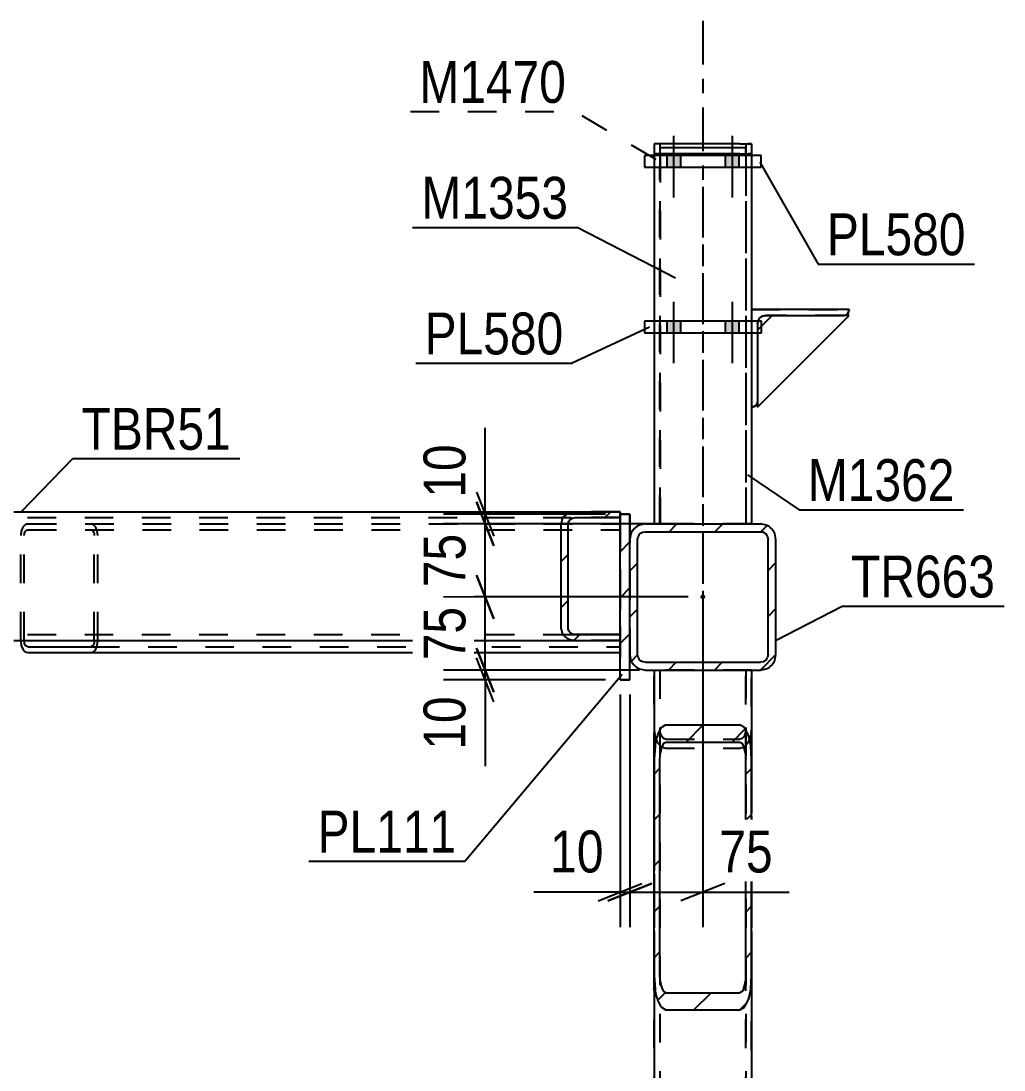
# Model space of a CAD drawing. Header units: millimetres. Extents: x -777 to 412, y -850 to -9.
# Drawn here: x 230.7 to 298, y -270.7 to -198.9 of the extents above; entities that cross this region are included whole.
import ezdxf

# ---------------------------------------------------------------- set-up
doc = ezdxf.new("R2010")
doc.units = ezdxf.units.MM
doc.linetypes.add('DXK_LINE_DOT2', pattern=[3.9198, 1.9599, -1.9599])
doc.linetypes.add('DXK_LINE_DOT3', pattern=[5.9187, 2.979, -0.9799, 0.9799, -0.9799])
doc.styles.add('Arial Narrow', font='ARIALN.TTF', dxfattribs={"height": 0.2})

# ---------------------------------------------------------------- blocks, each defined once
blk = doc.blocks.new('Part-570390744-1420 - 1374')
at = {"color": 2, "linetype": 'Continuous'}
for p, q in [((281.377, -219.437), (273.377, -219.437)), ((273.377, -219.437), (273.377, -220.237)), ((281.377, -220.237), (281.377, -219.437)), ((273.377, -220.237), (281.377, -220.237))]:
    blk.add_line(p, q, dxfattribs=at)
blk = doc.blocks.new('Part-570390744-1469 - 1374')
at = {"color": 2, "linetype": 'Continuous'}
for p, q in [((274.042, -207.296), (274.042, -208.096)), ((279.908, -207.296), (274.042, -207.296)), ((279.908, -207.296), (280.708, -207.296)), ((280.708, -207.296), (280.708, -207.974))]:
    blk.add_line(p, q, dxfattribs=at)
at = {"color": 7, "linetype": 'DXK_LINE_DOT2'}
for p, q in [((274.442, -207.296), (274.442, -233.301)), ((280.308, -207.296), (280.308, -233.301)), ((280.647, -207.296), (280.474, -207.296)), ((280.708, -207.296), (280.647, -207.296)), ((280.708, -207.974), (280.708, -233.301)), ((274.042, -208.096), (274.042, -233.301)), ((280.708, -233.301), (274.042, -233.301))]:
    blk.add_line(p, q, dxfattribs=at)
blk = doc.blocks.new('Part-570390744-1405 - 1374')
at = {"color": 7, "linetype": 'DXK_LINE_DOT3'}
blk.add_line((277.377, -210.237), (277.377, -243.314), dxfattribs=at)
at = {"color": 2, "linetype": 'Continuous'}
for p, q in [((274.044, -220.237), (274.044, -233.297)), ((280.711, -220.237), (280.711, -233.297))]:
    blk.add_line(p, q, dxfattribs=at)
at = {"color": 7, "linetype": 'DXK_LINE_DOT2'}
for p, q in [((274.044, -220.237), (280.711, -220.237)), ((274.444, -233.314), (274.444, -220.237)), ((280.311, -220.237), (280.311, -233.314)), ((274.044, -233.297), (274.044, -233.314)), ((280.711, -233.314), (274.044, -233.314)), ((280.711, -233.297), (280.711, -233.314))]:
    blk.add_line(p, q, dxfattribs=at)
blk = doc.blocks.new('Part-570390744-1441 - 1374')
at = {"color": 2, "linetype": 'Continuous'}
for p, q in [((280.308, -207.574), (274.442, -207.574)), ((274.442, -207.574), (274.442, -207.974)), ((280.308, -207.974), (280.308, -207.574))]:
    blk.add_line(p, q, dxfattribs=at)
at = {"color": 7, "linetype": 'DXK_LINE_DOT2'}
blk.add_line((274.442, -207.974), (280.308, -207.974), dxfattribs=at)
blk = doc.blocks.new('Part-570390744-1466 - 1374')
at = {"color": 2, "linetype": 'Continuous'}
for p, q in [((274.044, -207.974), (274.044, -208.096)), ((279.911, -207.974), (274.044, -207.974)), ((279.911, -207.974), (280.711, -207.974)), ((280.711, -207.974), (280.711, -208.096)), ((280.711, -208.896), (280.711, -218.64))]:
    blk.add_line(p, q, dxfattribs=at)
at = {"color": 7, "linetype": 'DXK_LINE_DOT2'}
for p, q in [((274.444, -207.974), (274.444, -233.297)), ((280.311, -207.974), (280.311, -233.297)), ((280.65, -207.974), (280.476, -207.974)), ((280.711, -207.974), (280.65, -207.974)), ((274.044, -208.096), (274.044, -233.297)), ((280.711, -208.096), (280.711, -208.896)), ((280.711, -218.64), (280.711, -233.297)), ((280.711, -233.297), (274.044, -233.297))]:
    blk.add_line(p, q, dxfattribs=at)
blk = doc.blocks.new('Part-570390744-1508 - 1374')
at = {"color": 7, "linetype": 'DXK_LINE_DOT3'}
blk.add_line((277.375, -198.896), (277.375, -243.301), dxfattribs=at)
at = {"color": 2, "linetype": 'Continuous'}
for p, q in [((274.042, -208.896), (274.042, -219.437)), ((280.708, -208.896), (280.708, -219.437)), ((274.042, -220.237), (274.042, -233.297))]:
    blk.add_line(p, q, dxfattribs=at)
at = {"color": 7, "linetype": 'DXK_LINE_DOT2'}
for p, q in [((274.042, -208.896), (280.708, -208.896)), ((274.442, -233.301), (274.442, -208.896)), ((280.308, -208.896), (280.308, -233.301)), ((274.042, -219.437), (274.042, -220.237)), ((280.708, -219.437), (280.708, -233.301)), ((274.042, -233.297), (274.042, -233.301)), ((280.708, -233.301), (274.042, -233.301))]:
    blk.add_line(p, q, dxfattribs=at)
blk = doc.blocks.new('Part-570390744-1688 - 1374')
at = {"color": 7, "linetype": 'DXK_LINE_DOT2'}
for p, q in [((274.042, -441.631), (274.042, -243.298)), ((274.042, -243.298), (280.708, -243.298)), ((274.442, -243.298), (274.442, -441.631)), ((280.308, -441.631), (280.308, -243.298)), ((280.708, -243.298), (280.708, -441.631))]:
    blk.add_line(p, q, dxfattribs=at)
blk = doc.blocks.new('Part-570390744-1513 - 1374')
at = {"color": 2, "linetype": 'Continuous'}
for p, q in [((281.375, -208.096), (273.375, -208.096)), ((273.375, -208.096), (273.375, -208.896)), ((281.375, -208.896), (281.375, -208.096)), ((273.375, -208.896), (281.375, -208.896))]:
    blk.add_line(p, q, dxfattribs=at)
blk = doc.blocks.new('Part-570390744-1667 - 1374')
at = {"linetype": 'Continuous'}
h = blk.add_hatch(dxfattribs=at)
h.set_pattern_fill('', scale=0.7, style=0, pattern_type=0)
h.set_pattern_definition([(45, (272.375, -243.9641), (-1.57154, 1.57154), [])])
h.paths.add_polyline_path([(271.708, -243.964), (272.375, -243.964), (272.375, -232.631), (271.708, -232.631)])
at = {"color": 7, "linetype": 'DXK_LINE_DOT2'}
for p, q in [((271.708, -232.631), (272.375, -232.631)), ((271.708, -243.964), (271.708, -232.631)), ((272.375, -232.631), (272.375, -243.964)), ((272.375, -243.964), (271.708, -243.964))]:
    blk.add_line(p, q, dxfattribs=at)
at = {"color": 2, "linetype": 'Continuous'}
for p, q in [((271.708, -232.631), (272.375, -232.631)), ((271.708, -243.964), (271.708, -232.631)), ((272.375, -243.964), (272.375, -232.631)), ((271.708, -243.964), (272.375, -243.964))]:
    blk.add_line(p, q, dxfattribs=at)
blk = doc.blocks.new('Part-570390744-1723 - 1374')
at = {"color": 7, "linetype": 'DXK_LINE_DOT2'}
for p, q in [((280.708, -243.298), (274.042, -243.298)), ((274.042, -243.298), (274.042, -269.303)), ((274.442, -243.298), (274.442, -269.303)), ((280.308, -243.298), (280.308, -269.303)), ((280.708, -269.303), (280.708, -243.298)), ((274.042, -247.408), (274.103, -247.88)), ((274.472, -247.644), (274.442, -247.408)), ((280.308, -247.408), (280.278, -247.644)), ((280.647, -247.88), (280.708, -247.408)), ((274.103, -247.88), (274.276, -248.279)), ((274.276, -248.279), (274.536, -248.547)), ((274.559, -247.844), (274.472, -247.644)), ((274.689, -247.977), (274.559, -247.844)), ((274.842, -248.024), (274.689, -247.977)), ((274.842, -248.024), (279.908, -248.024)), ((280.061, -247.977), (279.908, -248.024)), ((280.191, -247.844), (280.061, -247.977)), ((280.278, -247.644), (280.191, -247.844)), ((280.215, -248.547), (280.474, -248.279)), ((280.474, -248.279), (280.647, -247.88)), ((274.536, -248.547), (274.842, -248.64)), ((274.842, -248.64), (279.908, -248.64)), ((279.908, -248.64), (280.215, -248.547))]:
    blk.add_line(p, q, dxfattribs=at)
blk = doc.blocks.new('Part-570390744-1668 - 1374')
at = {"color": 7, "linetype": 'DXK_LINE_DOT2'}
for p, q in [((272.375, -232.631), (271.708, -232.631)), ((271.708, -232.631), (271.708, -243.964)), ((272.375, -243.964), (272.375, -232.631)), ((271.708, -243.964), (272.375, -243.964))]:
    blk.add_line(p, q, dxfattribs=at)
blk = doc.blocks.new('Part-570390744-1682 - 1374')
at = {"color": 7, "linetype": 'DXK_LINE_DOT2'}
for p, q in [((230.745, -233.792), (230.709, -234.098)), ((230.849, -233.532), (230.745, -233.792)), ((231.004, -233.359), (230.849, -233.532)), ((230.966, -233.945), (231.018, -233.815)), ((231.187, -233.298), (231.004, -233.359)), ((231.018, -233.815), (231.096, -233.728)), ((231.096, -233.728), (231.187, -233.698)), ((231.187, -233.298), (235.496, -233.298)), ((231.187, -233.298), (271.708, -233.298)), ((231.187, -233.698), (235.496, -233.698)), ((231.187, -233.698), (271.708, -233.698)), ((235.68, -233.359), (235.496, -233.298)), ((235.496, -233.698), (235.588, -233.728)), ((235.588, -233.728), (235.666, -233.815)), ((235.666, -233.815), (235.718, -233.945)), ((235.835, -233.532), (235.68, -233.359)), ((235.939, -233.792), (235.835, -233.532)), ((235.975, -234.098), (235.939, -233.792)), ((271.708, -233.298), (271.708, -242.098)), ((230.709, -241.268), (230.709, -234.098)), ((230.948, -234.098), (230.966, -233.945)), ((230.948, -241.268), (230.948, -234.098)), ((235.718, -233.945), (235.736, -234.098)), ((235.736, -241.268), (235.736, -234.098)), ((235.975, -241.268), (235.975, -234.098)), ((235.496, -241.698), (271.708, -241.698)), ((231.187, -242.098), (235.496, -242.098))]:
    blk.add_line(p, q, dxfattribs=at)
at = {"color": 2, "linetype": 'Continuous'}
for p, q in [((230.709, -241.298), (230.709, -241.268)), ((230.709, -241.298), (230.745, -241.604)), ((230.745, -241.604), (230.849, -241.863)), ((230.948, -241.298), (230.948, -241.268)), ((230.966, -241.451), (230.948, -241.298)), ((231.018, -241.581), (230.966, -241.451)), ((231.096, -241.667), (231.018, -241.581)), ((231.187, -241.698), (231.096, -241.667)), ((231.187, -241.698), (235.496, -241.698)), ((235.588, -241.667), (235.496, -241.698)), ((235.666, -241.581), (235.588, -241.667)), ((235.718, -241.451), (235.666, -241.581)), ((235.736, -241.298), (235.718, -241.451)), ((235.736, -241.298), (235.736, -241.268)), ((235.835, -241.863), (235.939, -241.604)), ((235.939, -241.604), (235.975, -241.298)), ((235.975, -241.298), (235.975, -241.268)), ((230.849, -241.863), (231.004, -242.037)), ((231.004, -242.037), (231.187, -242.098)), ((231.187, -242.098), (235.496, -242.098)), ((235.496, -242.098), (235.68, -242.037)), ((235.496, -242.098), (271.708, -242.098)), ((235.68, -242.037), (235.835, -241.863))]:
    blk.add_line(p, q, dxfattribs=at)
blk = doc.blocks.new('Part-570390744-1683 - 1374')
at = {"linetype": 'Continuous'}
h = blk.add_hatch(dxfattribs=at)
h.set_pattern_fill('', scale=0.7, style=0, pattern_type=0)
h.set_pattern_definition([(45, (271.7084, -241.2676), (-1.57154, 1.57154), [])])
h.paths.add_polyline_path([(268.638, -241.268), (271.708, -241.268), (271.708, -240.868), (268.638, -240.868), (268.454, -240.837), (268.299, -240.75), (268.195, -240.621), (268.159, -240.468), (268.159, -233.268), (268.195, -233.114), (268.299, -232.985), (268.454, -232.898), (268.638, -232.868), (271.708, -232.868), (271.708, -232.468), (268.638, -232.468), (268.271, -232.528), (267.96, -232.702), (267.753, -232.961), (267.68, -233.268), (267.68, -240.468), (267.753, -240.774), (267.96, -241.033), (268.271, -241.207)])
at = {"color": 2, "linetype": 'Continuous'}
for p, q in [((268.638, -232.468), (268.271, -232.528)), ((268.638, -232.468), (271.708, -232.468)), ((271.708, -232.868), (271.708, -232.468)), ((267.753, -232.961), (267.68, -233.268)), ((268.159, -233.268), (268.195, -233.114)), ((268.195, -233.114), (268.299, -232.985)), ((268.299, -232.985), (268.454, -232.898)), ((268.454, -232.898), (268.638, -232.868)), ((268.638, -232.868), (271.708, -232.868)), ((267.68, -240.468), (267.68, -233.268)), ((268.159, -240.468), (268.159, -233.268)), ((267.68, -240.468), (267.753, -240.774)), ((268.195, -240.621), (268.159, -240.468)), ((268.299, -240.75), (268.195, -240.621)), ((268.454, -240.837), (268.299, -240.75)), ((268.638, -240.868), (268.454, -240.837)), ((271.708, -240.868), (268.638, -240.868)), ((271.708, -241.268), (271.708, -240.868)), ((268.271, -241.207), (268.638, -241.268)), ((268.638, -241.268), (271.708, -241.268))]:
    blk.add_line(p, q, dxfattribs=at)
at = {"color": 7, "linetype": 'DXK_LINE_DOT2'}
for p, q in [((271.708, -232.468), (268.638, -232.468)), ((271.708, -241.268), (271.708, -232.468)), ((268.638, -232.868), (271.708, -232.868)), ((268.638, -240.868), (271.708, -240.868)), ((268.638, -241.268), (271.708, -241.268))]:
    blk.add_line(p, q, dxfattribs=at)
at = {"color": 2, "linetype": 'Continuous'}
for centre, start, end in [((268.543, -233.381), 107.70118, 152.05371), ((268.543, -240.354), 207.9463, 252.29883)]:
    blk.add_arc(centre, 0.895, start, end, dxfattribs=at)
blk = doc.blocks.new('Part-570390744-1687 - 1374')
at = {"linetype": 'Continuous'}
h = blk.add_hatch(dxfattribs=at)
h.set_pattern_fill('', scale=0.7, style=0, pattern_type=0)
h.set_pattern_definition([(45, (279.9084, -266.5404), (-1.57154, 1.57154), [])])
h.paths.add_polyline_path([(274.842, -266.54), (279.908, -266.54), (280.215, -266.362), (280.474, -265.855), (280.647, -265.096), (280.708, -264.201), (280.708, -249.387), (280.647, -248.492), (280.474, -247.733), (280.215, -247.226), (279.908, -247.048), (274.842, -247.048), (274.536, -247.226), (274.276, -247.733), (274.103, -248.492), (274.042, -249.387), (274.042, -264.201), (274.103, -265.096), (274.276, -265.855), (274.536, -266.362)])
h.paths.add_polyline_path([(274.559, -265.028), (274.472, -264.649), (274.442, -264.201), (274.442, -249.387), (274.472, -248.94), (274.559, -248.56), (274.689, -248.307), (274.842, -248.218), (279.908, -248.218), (280.061, -248.307), (280.191, -248.56), (280.278, -248.94), (280.308, -249.387), (280.308, -264.201), (280.278, -264.649), (280.191, -265.028), (280.061, -265.282), (279.908, -265.371), (274.842, -265.371), (274.689, -265.282)])
at = {"color": 2, "linetype": 'Continuous'}
for p, q in [((274.042, -243.298), (274.042, -249.387)), ((280.708, -243.298), (280.708, -249.387)), ((274.842, -247.048), (274.536, -247.226)), ((274.842, -247.048), (279.908, -247.048)), ((280.215, -247.226), (279.908, -247.048)), ((274.689, -248.307), (274.842, -248.218)), ((274.842, -248.218), (279.908, -248.218)), ((279.908, -248.218), (280.061, -248.307)), ((274.103, -248.492), (274.042, -249.387)), ((274.442, -249.387), (274.472, -248.94)), ((280.278, -248.94), (280.308, -249.387)), ((280.708, -249.387), (280.647, -248.492)), ((274.042, -264.201), (274.042, -249.387)), ((274.442, -264.201), (274.442, -249.387)), ((280.308, -264.201), (280.308, -249.387)), ((280.708, -264.201), (280.708, -249.387)), ((274.042, -264.201), (274.103, -265.096)), ((274.472, -264.649), (274.442, -264.201)), ((280.308, -264.201), (280.278, -264.649)), ((280.647, -265.096), (280.708, -264.201)), ((274.842, -265.371), (274.689, -265.282)), ((274.842, -265.371), (279.908, -265.371)), ((280.061, -265.282), (279.908, -265.371)), ((274.536, -266.362), (274.842, -266.54)), ((274.842, -266.54), (279.908, -266.54)), ((279.908, -266.54), (280.215, -266.362))]:
    blk.add_line(p, q, dxfattribs=at)
at = {"color": 7, "linetype": 'DXK_LINE_DOT2'}
for p, q in [((280.708, -243.298), (274.042, -243.298)), ((274.442, -243.298), (274.442, -264.201)), ((280.308, -243.298), (280.308, -264.201)), ((274.042, -249.387), (274.042, -264.201)), ((280.708, -249.387), (280.708, -264.201))]:
    blk.add_line(p, q, dxfattribs=at)
at = {"color": 2, "linetype": 'Continuous'}
for centre, radius, start, end in [((276.814, -248.713), 2.721, 146.88452, 175.35201), ((277.936, -248.713), 2.721, 4.64799, 33.11548), ((275.828, -249.05), 1.36, 146.88452, 175.35201), ((278.922, -249.05), 1.36, 4.64799, 33.11548), ((275.828, -264.539), 1.36, 184.64799, 213.11548), ((278.922, -264.539), 1.36, 326.88452, 355.35201), ((276.814, -264.876), 2.721, 184.64799, 213.11548), ((277.936, -264.876), 2.721, 326.88452, 355.35201)]:
    blk.add_arc(centre, radius, start, end, dxfattribs=at)
blk = doc.blocks.new('Part-570390744-1722 - 1374')
at = {"color": 7, "linetype": 'DXK_LINE_DOT2'}
for p, q in [((280.708, -243.298), (274.042, -243.298)), ((274.042, -243.298), (274.042, -264.201)), ((274.442, -243.298), (274.442, -441.631)), ((280.308, -243.298), (280.308, -441.631)), ((280.708, -243.298), (280.708, -264.201)), ((274.042, -247.408), (274.103, -247.88)), ((274.472, -247.644), (274.442, -247.408)), ((280.308, -247.408), (280.278, -247.644)), ((280.647, -247.88), (280.708, -247.408)), ((274.103, -247.88), (274.276, -248.279)), ((274.276, -248.279), (274.536, -248.547)), ((274.559, -247.844), (274.472, -247.644)), ((274.689, -247.977), (274.559, -247.844)), ((274.842, -248.024), (274.689, -247.977)), ((274.842, -248.024), (279.908, -248.024)), ((280.061, -247.977), (279.908, -248.024)), ((280.191, -247.844), (280.061, -247.977)), ((280.278, -247.644), (280.191, -247.844)), ((280.215, -248.547), (280.474, -248.279)), ((280.474, -248.279), (280.647, -247.88)), ((274.536, -248.547), (274.842, -248.64)), ((274.842, -248.64), (279.908, -248.64)), ((279.908, -248.64), (280.215, -248.547))]:
    blk.add_line(p, q, dxfattribs=at)
at = {"color": 2, "linetype": 'Continuous'}
for p, q in [((274.042, -264.201), (274.042, -441.631)), ((280.708, -264.201), (280.708, -441.631))]:
    blk.add_line(p, q, dxfattribs=at)
blk = doc.blocks.new('Part-570390744-1815 - 1374')
at = {"color": 7, "linetype": 'DXK_LINE_DOT2'}
for p, q in [((188.043, -232.468), (230.23, -232.468)), ((188.043, -232.468), (188.043, -241.268)), ((268.637, -232.468), (271.708, -232.468)), ((271.708, -232.468), (271.708, -241.268)), ((188.043, -232.868), (271.708, -232.868)), ((188.043, -240.868), (271.708, -240.868)), ((188.043, -241.268), (230.23, -241.268)), ((268.638, -241.268), (271.708, -241.268))]:
    blk.add_line(p, q, dxfattribs=at)
at = {"color": 2, "linetype": 'Continuous'}
for p, q in [((230.23, -232.468), (268.637, -232.468)), ((230.23, -241.268), (268.638, -241.268))]:
    blk.add_line(p, q, dxfattribs=at)
blk = doc.blocks.new('Part-570390744-1817 - 1374')
at = {"color": 7, "linetype": 'DXK_LINE_DOT2'}
for p, q in [((268.347, -232.468), (271.708, -232.468)), ((271.708, -232.468), (271.708, -241.268)), ((271.708, -232.868), (268.347, -232.868)), ((268.347, -240.868), (271.708, -240.868)), ((271.708, -241.268), (268.347, -241.268))]:
    blk.add_line(p, q, dxfattribs=at)
blk = doc.blocks.new('Bolt-570390744-1833 - 1374')
at = {"linetype": 'Continuous'}
for points in [[(274.911, -220.237), (275.844, -220.237), (275.844, -219.437), (274.911, -219.437)], [(274.911, -220.237), (275.844, -220.237), (275.844, -219.437), (274.911, -219.437)], [(278.911, -220.237), (279.844, -220.237), (279.844, -219.437), (278.911, -219.437)], [(278.911, -220.237), (279.844, -220.237), (279.844, -219.437), (278.911, -219.437)]]:
    blk.add_hatch(color=1, dxfattribs=at).paths.add_polyline_path(points)
at = {"color": 1, "linetype": 'Continuous'}
for p, q in [((275.377, -218.104), (275.377, -222.304)), ((275.377, -218.104), (275.377, -222.304)), ((279.377, -218.104), (279.377, -222.304)), ((279.377, -218.104), (279.377, -222.304)), ((274.911, -219.437), (274.911, -220.237)), ((274.911, -219.437), (274.911, -220.237)), ((275.844, -219.437), (275.844, -220.237)), ((275.844, -219.437), (275.844, -220.237)), ((278.911, -219.437), (278.911, -220.237)), ((278.911, -219.437), (278.911, -220.237)), ((279.844, -219.437), (279.844, -220.237)), ((279.844, -219.437), (279.844, -220.237))]:
    blk.add_line(p, q, dxfattribs=at)
blk = doc.blocks.new('Bolt-570390744-1854 - 1374')
at = {"linetype": 'Continuous'}
for points in [[(274.908, -208.896), (275.842, -208.896), (275.842, -208.096), (274.908, -208.096)], [(274.908, -208.896), (275.842, -208.896), (275.842, -208.096), (274.908, -208.096)], [(278.908, -208.896), (279.842, -208.896), (279.842, -208.096), (278.908, -208.096)], [(278.908, -208.896), (279.842, -208.896), (279.842, -208.096), (278.908, -208.096)]]:
    blk.add_hatch(color=1, dxfattribs=at).paths.add_polyline_path(points)
at = {"color": 1, "linetype": 'Continuous'}
for p, q in [((275.375, -206.763), (275.375, -210.963)), ((275.375, -206.763), (275.375, -210.963)), ((279.375, -206.763), (279.375, -210.963)), ((279.375, -206.763), (279.375, -210.963)), ((274.908, -208.096), (274.908, -208.896)), ((274.908, -208.096), (274.908, -208.896)), ((275.842, -208.096), (275.842, -208.896)), ((275.842, -208.096), (275.842, -208.896)), ((278.908, -208.096), (278.908, -208.896)), ((278.908, -208.096), (278.908, -208.896)), ((279.842, -208.096), (279.842, -208.896)), ((279.842, -208.096), (279.842, -208.896))]:
    blk.add_line(p, q, dxfattribs=at)
blk = doc.blocks.new('Part-570390744-1908 - 1374')
at = {"color": 2, "linetype": 'Continuous'}
for p, q in [((280.71, -218.64), (280.71, -219.437)), ((287.377, -218.64), (280.71, -218.64)), ((287.269, -218.932), (287.349, -218.813)), ((287.349, -218.813), (287.377, -218.673)), ((287.377, -218.673), (287.377, -218.64)), ((287.377, -218.64), (287.377, -218.64)), ((287.377, -218.673), (287.377, -218.673)), ((281.144, -219.437), (281.153, -219.389)), ((281.46, -219.083), (281.677, -219.04)), ((281.677, -219.04), (287.01, -219.04)), ((281.677, -219.04), (281.677, -219.04)), ((287.01, -219.04), (287.151, -219.012)), ((287.01, -219.04), (287.01, -219.04)), ((287.151, -219.012), (287.269, -218.932)), ((281.11, -220.237), (281.11, -224.94)), ((280.71, -225.306), (280.744, -225.306)), ((280.744, -225.306), (280.884, -225.278)), ((280.744, -225.306), (280.744, -225.306)), ((280.884, -225.278), (281.003, -225.199)), ((281.003, -225.199), (281.082, -225.08)), ((281.082, -225.08), (281.11, -224.94))]:
    blk.add_line(p, q, dxfattribs=at)
at = {"color": 7, "linetype": 'DXK_LINE_DOT2'}
for p, q in [((280.71, -218.64), (287.377, -218.64)), ((287.349, -218.813), (287.269, -218.932)), ((287.349, -218.813), (287.349, -218.813)), ((287.377, -218.64), (287.377, -218.673)), ((280.71, -219.437), (280.71, -225.306)), ((281.153, -219.389), (281.11, -219.606)), ((281.11, -219.606), (281.144, -219.437)), ((281.677, -219.04), (281.46, -219.083)), ((287.01, -219.04), (281.677, -219.04)), ((287.151, -219.012), (287.01, -219.04)), ((287.269, -218.932), (287.151, -219.012)), ((281.11, -219.606), (281.11, -220.237)), ((280.744, -225.306), (280.71, -225.306)), ((280.884, -225.278), (280.744, -225.306)), ((281.003, -225.199), (280.884, -225.278)), ((281.082, -225.08), (281.003, -225.199)), ((281.082, -225.08), (281.082, -225.08)), ((281.11, -224.94), (281.11, -224.94))]:
    blk.add_line(p, q, dxfattribs=at)
at = {"color": 2, "linetype": 'Continuous'}
blk.add_arc((281.677, -219.606), 0.567, 112.50001, 157.50001, dxfattribs=at)
at = {"color": 7, "linetype": 'DXK_LINE_DOT2'}
blk.add_arc((281.677, -219.606), 0.567, 112.50001, 157.50001, dxfattribs=at)
blk = doc.blocks.new('Part-570390744-1933 - 1374')
at = {"color": 2, "linetype": 'Continuous'}
for p, q in [((281.11, -225.306), (287.377, -219.04)), ((282.11, -219.04), (281.377, -219.772)), ((287.377, -219.04), (287.01, -219.04)), ((281.11, -224.94), (281.11, -225.306))]:
    blk.add_line(p, q, dxfattribs=at)
at = {"color": 7, "linetype": 'DXK_LINE_DOT2'}
for p, q in [((287.01, -219.04), (282.11, -219.04)), ((281.377, -219.772), (281.11, -220.04)), ((281.11, -220.04), (281.11, -224.94))]:
    blk.add_line(p, q, dxfattribs=at)
blk = doc.blocks.new('Part-570390744-1948 - 1374')
at = {"linetype": 'Continuous'}
h = blk.add_hatch(dxfattribs=at)
h.set_pattern_fill('', scale=0.7, style=0, pattern_type=0)
h.set_pattern_definition([(45, (281.3084, -243.2972), (-1.57154, 1.57154), [])])
h.paths.add_polyline_path([(273.442, -243.297), (281.308, -243.297), (281.717, -243.216), (282.063, -242.985), (282.294, -242.639), (282.375, -242.231), (282.375, -234.364), (282.294, -233.956), (282.063, -233.61), (281.717, -233.378), (281.308, -233.297), (273.442, -233.297), (273.034, -233.378), (272.687, -233.61), (272.456, -233.956), (272.375, -234.364), (272.375, -242.231), (272.456, -242.639), (272.687, -242.985), (273.034, -243.216)])
h.paths.add_polyline_path([(272.949, -242.435), (272.908, -242.231), (272.908, -234.364), (272.949, -234.16), (273.065, -233.987), (273.238, -233.871), (273.442, -233.831), (281.308, -233.831), (281.512, -233.871), (281.686, -233.987), (281.801, -234.16), (281.842, -234.364), (281.842, -242.231), (281.801, -242.435), (281.686, -242.608), (281.512, -242.723), (281.308, -242.764), (273.442, -242.764), (273.238, -242.723), (273.065, -242.608)])
blk.add_hatch(color=30, dxfattribs=at).paths.add_polyline_path([(277.375, -238.397, -1), (277.375, -238.197, -1)])
at = {"color": 2, "linetype": 'Continuous'}
for p, q in [((273.442, -233.297), (273.034, -233.378)), ((273.238, -233.871), (273.442, -233.831)), ((273.442, -233.297), (281.308, -233.297)), ((273.442, -233.831), (281.308, -233.831)), ((281.717, -233.378), (281.308, -233.297)), ((281.308, -233.831), (281.512, -233.871)), ((272.456, -233.956), (272.375, -234.364)), ((272.375, -242.231), (272.375, -234.364)), ((272.908, -234.364), (272.949, -234.16)), ((272.908, -242.231), (272.908, -234.364)), ((281.801, -234.16), (281.842, -234.364)), ((281.842, -242.231), (281.842, -234.364)), ((282.375, -234.364), (282.294, -233.956)), ((282.375, -242.231), (282.375, -234.364)), ((272.375, -242.231), (272.456, -242.639)), ((272.949, -242.435), (272.908, -242.231)), ((281.842, -242.231), (281.801, -242.435)), ((282.294, -242.639), (282.375, -242.231)), ((273.034, -243.216), (273.442, -243.297)), ((273.442, -242.764), (273.238, -242.723)), ((273.442, -242.764), (281.308, -242.764)), ((281.512, -242.723), (281.308, -242.764)), ((281.308, -243.297), (281.717, -243.216)), ((273.442, -243.297), (281.308, -243.297))]:
    blk.add_line(p, q, dxfattribs=at)
at = {"color": 30, "linetype": 'DXK_LINE_DOT3'}
blk.add_line((277.375, -238.297), (277.375, -238.297), dxfattribs=at)
at = {"color": 30, "linetype": 'Continuous'}
blk.add_circle((277.375, -238.297), 0.1, dxfattribs=at)
at = {"color": 2, "linetype": 'Continuous'}
for centre, radius, start, end in [((273.442, -234.364), 1.067, 112.5, 157.5), ((273.442, -234.364), 0.533, 112.5, 157.5), ((281.308, -234.364), 0.533, 22.5, 67.5), ((281.308, -234.364), 1.067, 22.5, 67.5), ((273.442, -242.231), 0.533, 202.5, 247.5), ((281.308, -242.231), 0.533, 292.5, 337.5), ((273.442, -242.231), 1.067, 202.5, 247.5), ((281.308, -242.231), 1.067, 292.5, 337.5)]:
    blk.add_arc(centre, radius, start, end, dxfattribs=at)
blk = doc.blocks.new('StraightDimension-570390744-2098 - 1374')
at = {"color": 7, "linetype": 'Continuous'}
for p, q in [((261.878, -241.798), (263.078, -244.798)), ((263.078, -245.464), (261.878, -242.464)), ((273.042, -243.298), (259.628, -243.298)), ((270.708, -243.964), (259.628, -243.964)), ((262.478, -243.964), (262.478, -243.298)), ((262.478, -243.964), (262.478, -249.87)), ((262.478, -243.964), (262.478, -249.87))]:
    blk.add_line(p, q, dxfattribs=at)
at = {"color": 0}
blk.add_wipeout([(261.728, -244.489), (257.528, -244.489), (257.528, -249.345), (261.728, -249.345)], dxfattribs=at)
at = {"color": 3, "style": 'Arial Narrow'}
blk.add_text('10', height=2.8633, rotation=90.00021, dxfattribs=at).set_placement((261.128, -248.745))
blk = doc.blocks.new('StraightDimension-570390744-2113 - 1374')
at = {"color": 7, "linetype": 'Continuous'}
for p, q in [((261.878, -236.797), (263.078, -239.797)), ((276.375, -238.297), (259.628, -238.297)), ((262.478, -243.298), (262.478, -238.297)), ((263.078, -244.798), (261.878, -241.798)), ((273.042, -243.298), (259.628, -243.298))]:
    blk.add_line(p, q, dxfattribs=at)
at = {"color": 0}
blk.add_wipeout([(261.728, -238.369), (257.528, -238.369), (257.528, -243.226), (261.728, -243.226)], dxfattribs=at)
at = {"color": 3, "style": 'Arial Narrow'}
blk.add_text('75', height=2.8633, rotation=90.00021, dxfattribs=at).set_placement((261.128, -242.626))
blk = doc.blocks.new('StraightDimension-570390744-2131 - 1374')
at = {"color": 7, "linetype": 'Continuous'}
for p, q in [((261.878, -231.797), (263.078, -234.797)), ((276.377, -233.297), (259.628, -233.297)), ((262.478, -238.297), (262.478, -233.297)), ((263.078, -239.797), (261.878, -236.797)), ((276.375, -238.297), (259.628, -238.297))]:
    blk.add_line(p, q, dxfattribs=at)
at = {"color": 0}
blk.add_wipeout([(261.728, -233.369), (257.528, -233.369), (257.528, -238.225), (261.728, -238.225)], dxfattribs=at)
at = {"color": 3, "style": 'Arial Narrow'}
blk.add_text('75', height=2.8633, rotation=90.00021, dxfattribs=at).set_placement((261.128, -237.625))
blk = doc.blocks.new('StraightDimension-570390744-2157 - 1374')
at = {"color": 7, "linetype": 'Continuous'}
for p, q in [((262.478, -232.631), (262.478, -226.725)), ((262.478, -232.631), (262.478, -226.725)), ((261.878, -231.131), (263.078, -234.131)), ((263.078, -234.797), (261.878, -231.797)), ((270.708, -232.631), (259.628, -232.631)), ((262.478, -233.297), (262.478, -232.631)), ((276.377, -233.297), (259.628, -233.297))]:
    blk.add_line(p, q, dxfattribs=at)
at = {"color": 0}
blk.add_wipeout([(261.728, -227.25), (257.528, -227.25), (257.528, -232.106), (261.728, -232.106)], dxfattribs=at)
at = {"color": 3, "style": 'Arial Narrow'}
blk.add_text('10', height=2.8633, rotation=90.00021, dxfattribs=at).set_placement((261.128, -231.506))
blk = doc.blocks.new('StraightDimension-570390744-2181 - 1374')
at = {"color": 7, "linetype": 'Continuous'}
for p, q in [((277.375, -239.297), (277.375, -260.889)), ((272.375, -244.964), (272.375, -260.889)), ((270.875, -259.089), (273.875, -257.889)), ((278.875, -257.889), (275.875, -259.089)), ((272.375, -258.489), (277.375, -258.489)), ((277.375, -258.489), (283.281, -258.489)), ((277.375, -258.489), (283.281, -258.489))]:
    blk.add_line(p, q, dxfattribs=at)
at = {"color": 0}
blk.add_wipeout([(282.756, -257.739), (282.756, -253.539), (277.9, -253.539), (277.9, -257.739)], dxfattribs=at)
at = {"color": 3, "style": 'Arial Narrow'}
blk.add_text('75', height=2.8633, dxfattribs=at).set_placement((278.5, -257.139))
blk = doc.blocks.new('StraightDimension-570390744-2203 - 1374')
at = {"color": 7, "linetype": 'Continuous'}
for p, q in [((271.708, -244.964), (271.708, -260.889)), ((272.375, -244.964), (272.375, -260.889)), ((270.208, -259.089), (273.208, -257.889)), ((273.875, -257.889), (270.875, -259.089)), ((271.708, -258.489), (265.802, -258.489)), ((271.708, -258.489), (265.802, -258.489)), ((271.708, -258.489), (272.375, -258.489))]:
    blk.add_line(p, q, dxfattribs=at)
at = {"color": 0}
blk.add_wipeout([(271.183, -257.739), (271.183, -253.539), (266.327, -253.539), (266.327, -257.739)], dxfattribs=at)
at = {"color": 3, "style": 'Arial Narrow'}
blk.add_text('10', height=2.8633, dxfattribs=at).set_placement((266.927, -257.139))
blk = doc.blocks.new('Mark-570390744-1416 - 1374')
at = {"color": 30, "linetype": 'Continuous'}
for p in [(273.723, -219.829), (257.737, -222.306)]:
    blk.add_line(p, (268.441, -222.306), dxfattribs=at)
at = {"color": 0}
blk.add_wipeout([(267.841, -221.706), (267.841, -218.706), (258.337, -218.706), (258.337, -221.706)], dxfattribs=at)
blk.add_wipeout([(267.841, -221.706), (267.841, -218.706), (258.337, -218.706), (258.337, -221.706)], dxfattribs=at)
at = {"color": 3, "style": 'Arial Narrow'}
blk.add_text('PL580', height=2.8633, dxfattribs=at).set_placement((258.337, -221.706))
blk = doc.blocks.new('Mark-570390744-1400 - 1374')
at = {"color": 30, "linetype": 'Continuous'}
for p, q in [((280.423, -229.946), (283.959, -232.331)), ((283.959, -232.331), (295.21, -232.331))]:
    blk.add_line(p, q, dxfattribs=at)
at = {"color": 0}
blk.add_wipeout([(294.61, -231.731), (294.61, -228.731), (284.559, -228.731), (284.559, -231.731)], dxfattribs=at)
blk.add_wipeout([(294.61, -231.731), (294.61, -228.731), (284.559, -228.731), (284.559, -231.731)], dxfattribs=at)
at = {"color": 3, "style": 'Arial Narrow'}
blk.add_text('M1362', height=2.8633, dxfattribs=at).set_placement((284.559, -231.731))
blk = doc.blocks.new('Mark-570390744-1462 - 1374')
at = {"color": 30, "linetype": 'DXK_LINE_DOT2'}
for p in [(257.374, -205.098), (274.174, -208.379)]:
    blk.add_line(p, (268.625, -205.098), dxfattribs=at)
at = {"color": 0}
blk.add_wipeout([(268.025, -204.498), (268.025, -201.498), (257.974, -201.498), (257.974, -204.498)], dxfattribs=at)
blk.add_wipeout([(268.025, -204.498), (268.025, -201.498), (257.974, -201.498), (257.974, -204.498)], dxfattribs=at)
at = {"color": 3, "style": 'Arial Narrow'}
blk.add_text('M1470', height=2.8633, dxfattribs=at).set_placement((257.974, -204.498))
blk = doc.blocks.new('Mark-570390744-1663 - 1374')
at = {"color": 30, "linetype": 'Continuous'}
for p in [(271.861, -243.6), (250.414, -256.377)]:
    blk.add_line(p, (261.117, -256.377), dxfattribs=at)
at = {"color": 0}
blk.add_wipeout([(260.517, -255.777), (260.517, -252.777), (251.014, -252.777), (251.014, -255.777)], dxfattribs=at)
blk.add_wipeout([(260.517, -255.777), (260.517, -252.777), (251.014, -252.777), (251.014, -255.777)], dxfattribs=at)
at = {"color": 3, "style": 'Arial Narrow'}
blk.add_text('PL111', height=2.8633, dxfattribs=at).set_placement((251.014, -255.777))
blk = doc.blocks.new('Mark-570390744-1504 - 1374')
at = {"color": 30, "linetype": 'Continuous'}
for p in [(257.52, -213.02), (275.509, -216.478)]:
    blk.add_line(p, (268.772, -213.02), dxfattribs=at)
at = {"color": 0}
blk.add_wipeout([(268.172, -212.42), (268.172, -209.42), (258.12, -209.42), (258.12, -212.42)], dxfattribs=at)
blk.add_wipeout([(268.172, -212.42), (268.172, -209.42), (258.12, -209.42), (258.12, -212.42)], dxfattribs=at)
at = {"color": 3, "style": 'Arial Narrow'}
blk.add_text('M1353', height=2.8633, dxfattribs=at).set_placement((258.12, -212.42))
blk = doc.blocks.new('Mark-570390744-1509 - 1374')
at = {"color": 30, "linetype": 'Continuous'}
for p, q in [((281.269, -208.561), (285.261, -215.522)), ((285.261, -215.522), (295.965, -215.522))]:
    blk.add_line(p, q, dxfattribs=at)
at = {"color": 0}
blk.add_wipeout([(295.365, -214.922), (295.365, -211.922), (285.861, -211.922), (285.861, -214.922)], dxfattribs=at)
blk.add_wipeout([(295.365, -214.922), (295.365, -211.922), (285.861, -211.922), (285.861, -214.922)], dxfattribs=at)
at = {"color": 3, "style": 'Arial Narrow'}
blk.add_text('PL580', height=2.8633, dxfattribs=at).set_placement((285.861, -214.922))
blk = doc.blocks.new('Mark-570390744-1811 - 1374')
at = {"color": 30, "linetype": 'Continuous'}
for p, q in [((230.734, -232.468), (234.27, -228.825)), ((234.27, -228.825), (245.697, -228.825))]:
    blk.add_line(p, q, dxfattribs=at)
at = {"color": 0}
blk.add_wipeout([(245.097, -228.225), (245.097, -225.225), (234.87, -225.225), (234.87, -228.225)], dxfattribs=at)
blk.add_wipeout([(245.097, -228.225), (245.097, -225.225), (234.87, -225.225), (234.87, -228.225)], dxfattribs=at)
at = {"color": 3, "style": 'Arial Narrow'}
blk.add_text('TBR51', height=2.8633, dxfattribs=at).set_placement((234.87, -228.225))
blk = doc.blocks.new('Mark-570390744-1944 - 1374')
at = {"color": 30, "linetype": 'Continuous'}
for p, q in [((282.342, -241.278), (286.916, -238.929)), ((286.916, -238.929), (297.981, -238.929))]:
    blk.add_line(p, q, dxfattribs=at)
at = {"color": 0}
blk.add_wipeout([(297.381, -238.329), (297.381, -235.329), (287.516, -235.329), (287.516, -238.329)], dxfattribs=at)
blk.add_wipeout([(297.381, -238.329), (297.381, -235.329), (287.516, -235.329), (287.516, -238.329)], dxfattribs=at)
at = {"color": 3, "style": 'Arial Narrow'}
blk.add_text('TR663', height=2.8633, dxfattribs=at).set_placement((287.516, -238.329))

msp = doc.modelspace()

# ---------------------------------------------------------------- block references
for name in ['Part-570390744-1508 - 1374', 'Part-570390744-1469 - 1374', 'Bolt-570390744-1854 - 1374', 'Part-570390744-1466 - 1374', 'Part-570390744-1441 - 1374', 'Part-570390744-1513 - 1374', 'Part-570390744-1405 - 1374', 'Bolt-570390744-1833 - 1374', 'Part-570390744-1908 - 1374', 'Part-570390744-1420 - 1374', 'Part-570390744-1933 - 1374', 'Part-570390744-1815 - 1374', 'Part-570390744-1683 - 1374', 'Part-570390744-1817 - 1374', 'Part-570390744-1667 - 1374', 'Part-570390744-1668 - 1374', 'Part-570390744-1682 - 1374', 'Part-570390744-1948 - 1374', 'Part-570390744-1688 - 1374', 'Part-570390744-1723 - 1374', 'Part-570390744-1687 - 1374', 'Part-570390744-1722 - 1374']:
    msp.add_blockref(name, (0, 0))

# ---------------------------------------------------------------- next in the draw order: block references
for name in ['Mark-570390744-1462 - 1374', 'Mark-570390744-1509 - 1374', 'Mark-570390744-1504 - 1374', 'Mark-570390744-1416 - 1374', 'Mark-570390744-1811 - 1374', 'Mark-570390744-1400 - 1374', 'StraightDimension-570390744-2098 - 1374']:
    msp.add_blockref(name, (0, 0))

# ---------------------------------------------------------------- next in the draw order: block references
msp.add_blockref('StraightDimension-570390744-2113 - 1374', (0, 0))

# ---------------------------------------------------------------- next in the draw order: block references
msp.add_blockref('StraightDimension-570390744-2131 - 1374', (0, 0))

# ---------------------------------------------------------------- next in the draw order: block references
for name in ['StraightDimension-570390744-2157 - 1374', 'StraightDimension-570390744-2181 - 1374']:
    msp.add_blockref(name, (0, 0))

# ---------------------------------------------------------------- next in the draw order: block references
for name in ['Mark-570390744-1944 - 1374', 'StraightDimension-570390744-2203 - 1374']:
    msp.add_blockref(name, (0, 0))

# ---------------------------------------------------------------- next in the draw order: block references
msp.add_blockref('Mark-570390744-1663 - 1374', (0, 0))

doc.saveas('drawing.dxf')
